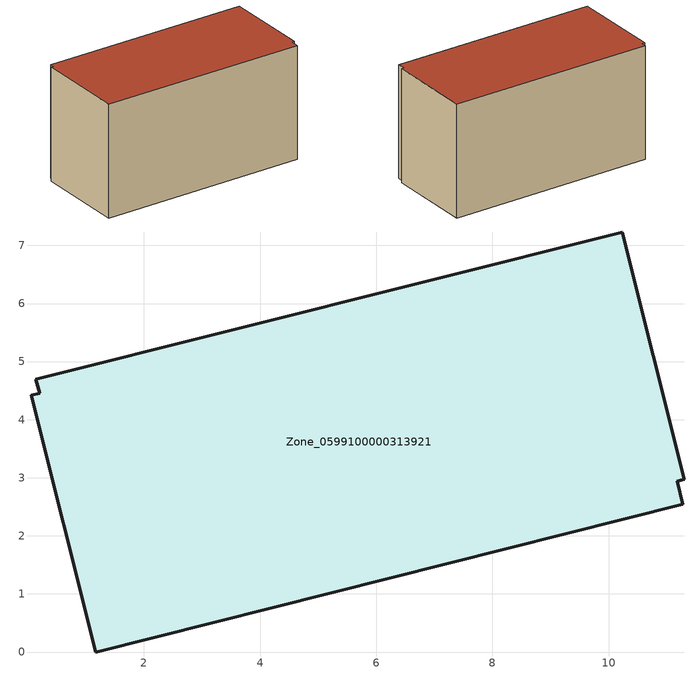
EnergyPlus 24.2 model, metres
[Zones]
Zone_0599100000313921
 floor ground (C_G): 10.23,7.23 11.3,2.97 11.18,2.94 11.28,2.54 1.17,0 0.06,4.42 0.2,4.46 0.14,4.7 z0
 wall outside (C_F): 10.23,7.23 0.14,4.7 0.2,4.46 0.06,4.42 1.17,0 11.28,2.54 11.18,2.94 11.3,2.97 10.23,7.23 z0:5.76
 roof outside (C_R): 11.3,2.97 10.23,7.23 0.14,4.7 0.2,4.46 0.06,4.42 1.17,0 11.28,2.54 11.18,2.94 z5.76
[BUILDING]
Pand.0599100000313921: North Axis=0; Terrain=City; Loads Convergence Tolerance Value=0.04; Temperature Convergence Tolerance Value=0.4; Solar Distribution=FullExterior; Maximum Number of Warmup Days=25; Minimum Number of Warmup Days=1
[Site:Location]
Rotterdam.The.Hague.AP_ZH_NLD Design_Conditions: Latitude=51.96; Longitude=4.45; Time Zone=1; Elevation=-4.5
[SITE:GROUNDTEMPERATURE:BUILDINGSURFACE]
18, 18, 18, 18, 18, 18, 18, 18, 18, 18, 18, 18
[MATERIAL] Thermal Absorptance=0.9; Solar Absorptance=0.7; Visible Absorptance=0.7
Name | Roughness | Thickness | Conductivity | Density | Specific Heat
G.TI.1992-2005 | MediumSmooth | 0.15 | 0.06 | 540 | 1210
F.TI.1992-2005 | Rough | 0.3 | 0.12 | 1920 | 840
R.TI.1992-2005 | MediumRough | 0.2 | 0.08 | 1500 | 1000
[CONSTRUCTION]
C_G: G.TI.1992-2005
C_F: F.TI.1992-2005
C_R: R.TI.1992-2005
[ZONE]
Zone_0599100000313921: Type=1; Multiplier=1; Ceiling Height=Autocalculate; Volume=Autocalculate; Floor Area=autocalculate; Part of Total Floor Area=Yes
[ZONEINFILTRATION:DESIGNFLOWRATE]
Infil_Zone_0599100000313921: Zone or ZoneList or Space or SpaceList=Zone_0599100000313921; Schedule=AlwaysOn; Design Flow Rate Calculation Method=Flow/Area; Flow Rate per Floor Area=0.0015; Constant Term Coefficient=1; Temperature Term Coefficient=0; Velocity Term Coefficient=0; Velocity Squared Term Coefficient=0
[HVACTEMPLATE:ZONE:IDEALLOADSAIRSYSTEM]
Zone_0599100000313921: Maximum Heating Supply Air Temperature=50; Minimum Cooling Supply Air Temperature=13; Maximum Heating Supply Air Humidity Ratio=0.0156; Minimum Cooling Supply Air Humidity Ratio=0.0077; Heating Limit=NoLimit; Cooling Limit=NoLimit; Dehumidification Control Type=ConstantSensibleHeatRatio; Cooling Sensible Heat Ratio=0.7; Dehumidification Setpoint=60; Humidification Control Type=None; Humidification Setpoint=30; Outdoor Air Method=None; Outdoor Air Flow Rate per Person=0.00944; Outdoor Air Flow Rate per Zone Floor Area=0; Outdoor Air Flow Rate per Zone=0; Demand Controlled Ventilation Type=None; Outdoor Air Economizer Type=NoEconomizer; Heat Recovery Type=None; Sensible Heat Recovery Effectiveness=0.7; Latent Heat Recovery Effectiveness=0.65
[ZONECONTROL:THERMOSTAT]
ThermostatControl_Zone_0599100000313921: Zone or ZoneList=Zone_0599100000313921; Control Type Schedule=DualSetpointControlType; Control 1=Thermostat_Zone_0599100000313921; Temperature Difference Between Cutout And Setpoint=0
[THERMOSTATSETPOINT:DUALSETPOINT]
Thermostat_Zone_0599100000313921: Heating Setpoint Temperature Schedule=HeatingSetpoint_Zone_0599100000313921; Cooling Setpoint Temperature Schedule=CoolingSetpoint_Zone_0599100000313921
[SCHEDULE:COMPACT]
HeatingSetpoint_Zone_0599100000313921: Through: 12/31, For: AllDays, Until: 24:00, 21
CoolingSetpoint_Zone_0599100000313921: Through: 12/31, For: AllDays, Until: 24:00, 24
DualSetpointControlType: Through: 12/31, For: AllDays, Until: 24:00, 4
AlwaysOn: Through: 12/31, For: AllDays, Until: 24:00, 1
